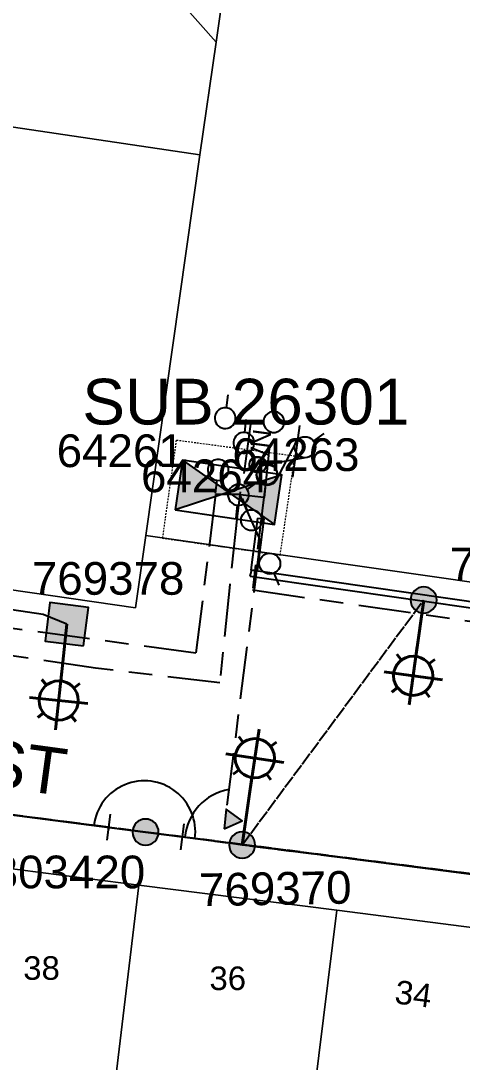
# Model space of a CAD drawing. Header units: metres. Extents: x 302360 to 303385, y 6262522 to 6263141.
# Drawn here: x 302919.1 to 302952.8, y 6262807 to 6262886.6 of the extents above; entities that cross this region are included whole.
import ezdxf
from ezdxf.enums import TextEntityAlignment as Align

# ---------------------------------------------------------------- set-up
doc = ezdxf.new("R2010")
doc.units = ezdxf.units.M
for name, pattern in [('Cable Exist OH', [1, 1, 0]), ('Cable Exist UG', [8.2, 4, -1.2, 1.8, -1.2]), ('HIDDEN', [0.375, 0.25, -0.125]), ('HIDDEN2', [0.1875, 0.125, -0.0625])]:
    doc.linetypes.add(name, pattern=pattern)
doc.layers.get('0').update_dxf_attribs({"color": 6})
for name, color, linetype, lineweight in [('Cadastre Land Parcels_SP_EXT', 9, 'Continuous', 5), ('Cadastre Other Property_SP_EXT', 9, 'HIDDEN', 5), ('Cadastre Roads_SP_EXT', 9, 'Continuous', 5)]:
    doc.layers.add(name, color=color, linetype=linetype, lineweight=lineweight)
for name, color, linetype in [('Duct_SP_EXT', 7, 'Continuous'), ('Equip_HV_EXT', 7, 'Continuous'), ('Equip_LV_EXT', 7, 'Continuous'), ('Equip_SP_SL_EXT', 7, 'Continuous'), ('Mains_HV_EXT', 7, 'Continuous'), ('Mains_LV_EXT', 7, 'Continuous'), ('Mains_SL_EXT', 7, 'Continuous'), ('OH_Details_SP_MISC', 7, 'Continuous'), ('Sub_SP_EXT', 7, 'Continuous'), ('SupportsOH_SP_TR_HV_LV_SL_EXT', 7, 'Continuous'), ('SupportsUG_SP_LV_SL_EXT', 7, 'Continuous')]:
    doc.layers.add(name, color=color, linetype=linetype)
doc.styles.add('COLUMN_LABEL', font='arial.ttf')
doc.styles.add('iecARIAL', font='arial.ttf', dxfattribs={"height": 2})
doc.styles.add('POLE_LABEL', font='arial.ttf')
doc.styles.get("Standard").update_dxf_attribs({"font": 'arial.ttf'})
doc.styles.add('SWITCH_LABEL', font='arial.ttf', dxfattribs={"height": 2.5})

# ---------------------------------------------------------------- blocks, each defined once
blk = doc.blocks.new('SUB_PADMOUNT_EXT')
for points in [[(0, 0), (-3.84, 1.92), (-3.84, -1.92)], [(0, 0), (3.84, 1.92), (3.84, -1.92)]]:
    blk.add_hatch(color=256).paths.add_polyline_path(points)
for p, q in [((3.84, 1.92), (-3.84, -1.92)), ((-3.84, 1.92), (3.84, -1.92))]:
    blk.add_line(p, q)
blk.add_lwpolyline([(-3.84, -1.92), (3.84, -1.92), (3.84, 1.92), (-3.84, 1.92)], close=True)
for tag, height, flags, p in [('ASSET_NUM', 3.5, 8, (2, 2)), ('STREET_CODE', 0.2, 9, (1.5, 0)), ('OPERATING_VOLTAGE', 0.2, 9, (1.5, -0.6)), ('ORIENTATION', 0.2, 9, (1.5, -0.8)), ('CONSTRUCTED_VOLTAGE', 0.2, 9, (1.5, -0.2)), ('NO_PHASES', 0.2, 9, (1.5, -0.4)), ('OWNED_BY', 0.2, 9, (1.5, -1)), ('OPERATED_BY', 0.2, 9, (1.5, -1.2)), ('SECONDARY_VOLTAGE', 0.2, 9, (1.5, -1.6)), ('MAINTAINED_BY', 0.2, 9, (1.5, -1.4)), ('STATE', 0.2, 9, (1.5, -1.8)), ('SUBSTATION_TYPE', 0.2, 9, (1.5, -2.2)), ('USAGE', 0.2, 9, (1.5, -2.4)), ('PARENT', 0.2, 9, (1.5, -2)), ('STREETNAME', 0.2, 9, (1.5, -3)), ('SUBURB', 0.2, 9, (1.5, -3.2)), ('LEGEND', 0.2, 9, (1.5, -2.6)), ('LOCATION', 0.2, 9, (1.5, -2.8)), ('Z', 0.2, 1, (1.5, -3.6)), ('NOTES', 0.2, 9, (1.5, -3.4))]:
    blk.add_attdef(tag, text='', height=height, dxfattribs=dict(flags=flags)).set_placement(p, align=Align.MIDDLE_LEFT)
blk = doc.blocks.new('COLUMN_EXT')
blk.add_hatch(color=256).paths.add_polyline_path([(-1.485, 1.485), (-1.485, -1.485), (1.485, -1.485), (1.485, 1.485)])
blk.add_lwpolyline([(-1.485, -1.485), (1.485, -1.485), (1.485, 1.485), (-1.485, 1.485)], close=True)
for tag, height, style, flags, p in [('ASSET_NUM', 2.5, 'COLUMN_LABEL', 8, (2, 2)), ('STRUCTURE_PLANT_NUMBER', 0.2, 'POLE_LABEL', 9, (1.813, 0.031)), ('STREET_CODE', 0.2, 'COLUMN_LABEL', 9, (1.813, -0.2))]:
    blk.add_attdef(tag, text='', height=height, dxfattribs=dict(style=style, flags=flags)).set_placement(p, align=Align.MIDDLE_LEFT)
at = {"flags": 9}
for tag, p in [('OWNED_BY', (1.813, -0.6)), ('STATE', (1.813, -0.8)), ('COLUMN_TYPE', (1.813, -0.4)), ('STREETNAME', (1.813, -1.6)), ('USAGE', (1.813, -1)), ('LEGEND', (1.813, -1.2)), ('LOCATION', (1.813, -1.4)), ('SUBURB', (1.813, -1.8)), ('NOTES', (1.813, -2))]:
    blk.add_attdef(tag, text='', height=0.2, dxfattribs=at).set_placement(p, align=Align.MIDDLE_LEFT)
at = {"flags": 1}
blk.add_attdef('Z', (1.813, -2.351), '', height=0.2, dxfattribs=at)
blk = doc.blocks.new('*U149')
at = {"lineweight": 40}
for p, q in [((0.643, 4.413), (1.291, 8.866)), ((-0.266, 8.293), (0.07, 7.842)), ((2.62, 7.872), (2.169, 7.536)), ((-1.26, 6.964), (3.193, 6.315)), ((-0.687, 5.407), (-0.236, 5.743)), ((0, 0), (0.751, 5.158)), ((2.2, 4.986), (1.864, 5.437))]:
    blk.add_line(p, q, dxfattribs=at)
blk.add_circle((0.967, 6.639), 1.5, dxfattribs=at)
at = {"style": 'iecARIAL', "flags": 8}
blk.add_attdef('ASSET_NUM', (1.5, 1.5), '', height=2.5, dxfattribs=at)
for tag, p, height, flags in [('CONSTRUCTED_VOLTAGE', (0.981, -0.653), 0.2, 9), ('CONTROL_TYPE', (0.981, -0.853), 0.2, 9), ('LNUMBER', (2.181, -3.253), 2.5, 8), ('OPERATING_VOLTAGE', (0.981, -1.653), 0.2, 9), ('LANTERN_PURPOSE', (0.981, -1.053), 0.2, 9), ('LANTERN_TYPE', (0.981, -1.253), 0.2, 9), ('NO_PHASES', (0.981, -1.453), 0.2, 9), ('ORIENTATION', (0.981, -1.853), 0.2, 9), ('OWNED_BY', (0.981, -2.053), 0.2, 9), ('STATE', (0.981, -2.253), 0.2, 9), ('USAGE', (0.981, -2.453), 0.2, 9), ('CEXIST', (0.981, -2.653), 0.2, 9), ('CNEW', (0.981, -2.853), 0.2, 9), ('CNUMBER', (0.981, -3.053), 0.2, 9), ('CREMOVE', (0.981, -3.253), 0.2, 9), ('CREPLACE', (0.981, -3.453), 0.2, 9), ('LKINGHEIGHT', (0.981, -3.653), 0.2, 9), ('LBRACKET', (0.981, -3.853), 0.2, 9), ('LBRACKETVOCAB', (0.981, -4.053), 0.2, 9), ('LCATEGORY', (0.981, -4.253), 0.2, 9), ('LCHARGE1', (0.981, -4.453), 0.2, 9), ('LCHARGE1PERCENT', (0.981, -4.653), 0.2, 9), ('LCHARGE2', (0.981, -4.853), 0.2, 9), ('LCHARGE2PERCENT', (0.981, -5.053), 0.2, 9), ('LCHARGE3', (0.981, -5.253), 0.2, 9), ('LCHARGE3PERCENT', (0.981, -5.453), 0.2, 9), ('LEXIST', (0.981, -5.653), 0.2, 9), ('LLAMP', (0.981, -5.853), 0.2, 9), ('LLAMPVOCAB', (0.981, -6.053), 0.2, 9), ('LMAST', (0.981, -6.253), 0.2, 9), ('LMASTVOCAB', (0.981, -6.453), 0.2, 9), ('LNEW', (0.981, -6.653), 0.2, 9), ('LANTNUMBER', (0.981, -6.853), 0.2, 9), ('LOUTREACH', (0.981, -7.253), 0.2, 9), ('LOUTREACHVOCAB', (0.981, -7.453), 0.2, 9), ('LRATECODE', (0.981, -7.653), 0.2, 9), ('LREMOVE', (0.981, -7.853), 0.2, 9), ('LREPLACE', (0.981, -8.053), 0.2, 9), ('LTYPE', (0.981, -8.253), 0.2, 9), ('LTYPEVOCAB', (0.981, -8.453), 0.2, 9), ('LEGEND', (0.981, -8.653), 0.2, 9), ('LOCATION', (0.981, -8.853), 0.2, 9), ('STREETNAME', (0.981, -9.253), 0.2, 9), ('SUBURB', (0.981, -9.453), 0.2, 1), ('NOTES', (0.981, -9.053), 0.2, 9)]:
    blk.add_attdef(tag, p, '', height=height, dxfattribs=dict(flags=flags))
blk = doc.blocks.new('*U150')
at = {"lineweight": 40}
for p, q in [((0, 0), (-0.595, -4.31)), ((-0.491, -3.563), (-1.106, -8.021)), ((-2.044, -4.148), (-1.705, -4.597)), ((0.845, -4.547), (0.397, -4.887)), ((1.43, -6.1), (-3.028, -5.485)), ((-2.443, -7.038), (-1.994, -6.698)), ((0.447, -7.436), (0.107, -6.988))]:
    blk.add_line(p, q, dxfattribs=at)
blk.add_circle((-0.799, -5.792), 1.5, dxfattribs=at)
at = {"style": 'iecARIAL', "flags": 8}
blk.add_attdef('ASSET_NUM', (1.5, 1.5), '', height=2.5, dxfattribs=at)
for tag, p, height, flags in [('CONSTRUCTED_VOLTAGE', (0.981, -0.653), 0.2, 9), ('CONTROL_TYPE', (0.981, -0.853), 0.2, 9), ('LNUMBER', (2.181, -3.253), 2.5, 8), ('OPERATING_VOLTAGE', (0.981, -1.653), 0.2, 9), ('LANTERN_PURPOSE', (0.981, -1.053), 0.2, 9), ('LANTERN_TYPE', (0.981, -1.253), 0.2, 9), ('NO_PHASES', (0.981, -1.453), 0.2, 9), ('ORIENTATION', (0.981, -1.853), 0.2, 9), ('OWNED_BY', (0.981, -2.053), 0.2, 9), ('STATE', (0.981, -2.253), 0.2, 9), ('USAGE', (0.981, -2.453), 0.2, 9), ('CEXIST', (0.981, -2.653), 0.2, 9), ('CNEW', (0.981, -2.853), 0.2, 9), ('CNUMBER', (0.981, -3.053), 0.2, 9), ('CREMOVE', (0.981, -3.253), 0.2, 9), ('CREPLACE', (0.981, -3.453), 0.2, 9), ('LKINGHEIGHT', (0.981, -3.653), 0.2, 9), ('LBRACKET', (0.981, -3.853), 0.2, 9), ('LBRACKETVOCAB', (0.981, -4.053), 0.2, 9), ('LCATEGORY', (0.981, -4.253), 0.2, 9), ('LCHARGE1', (0.981, -4.453), 0.2, 9), ('LCHARGE1PERCENT', (0.981, -4.653), 0.2, 9), ('LCHARGE2', (0.981, -4.853), 0.2, 9), ('LCHARGE2PERCENT', (0.981, -5.053), 0.2, 9), ('LCHARGE3', (0.981, -5.253), 0.2, 9), ('LCHARGE3PERCENT', (0.981, -5.453), 0.2, 9), ('LEXIST', (0.981, -5.653), 0.2, 9), ('LLAMP', (0.981, -5.853), 0.2, 9), ('LLAMPVOCAB', (0.981, -6.053), 0.2, 9), ('LMAST', (0.981, -6.253), 0.2, 9), ('LMASTVOCAB', (0.981, -6.453), 0.2, 9), ('LNEW', (0.981, -6.653), 0.2, 9), ('LANTNUMBER', (0.981, -6.853), 0.2, 9), ('LOUTREACH', (0.981, -7.253), 0.2, 9), ('LOUTREACHVOCAB', (0.981, -7.453), 0.2, 9), ('LRATECODE', (0.981, -7.653), 0.2, 9), ('LREMOVE', (0.981, -7.853), 0.2, 9), ('LREPLACE', (0.981, -8.053), 0.2, 9), ('LTYPE', (0.981, -8.253), 0.2, 9), ('LTYPEVOCAB', (0.981, -8.453), 0.2, 9), ('LEGEND', (0.981, -8.653), 0.2, 9), ('LOCATION', (0.981, -8.853), 0.2, 9), ('STREETNAME', (0.981, -9.253), 0.2, 9), ('SUBURB', (0.981, -9.453), 0.2, 1), ('NOTES', (0.981, -9.053), 0.2, 9)]:
    blk.add_attdef(tag, p, '', height=height, dxfattribs=dict(flags=flags))
blk = doc.blocks.new('*U148')
at = {"lineweight": 40}
for p, q in [((0, 0), (-0.459, -4.341)), ((-0.379, -3.592), (-0.853, -8.067)), ((-1.913, -4.226), (-1.559, -4.663)), ((0.988, -4.533), (0.55, -4.886)), ((1.621, -6.066), (-2.854, -5.593)), ((-2.22, -7.126), (-1.782, -6.773)), ((0.681, -7.433), (0.327, -6.996))]:
    blk.add_line(p, q, dxfattribs=at)
blk.add_circle((-0.616, -5.83), 1.5, dxfattribs=at)
at = {"style": 'iecARIAL', "flags": 8}
blk.add_attdef('ASSET_NUM', (1.5, 1.5), '', height=2.5, dxfattribs=at)
for tag, p, height, flags in [('CONSTRUCTED_VOLTAGE', (0.981, -0.653), 0.2, 9), ('CONTROL_TYPE', (0.981, -0.853), 0.2, 9), ('LNUMBER', (2.181, -3.253), 2.5, 8), ('OPERATING_VOLTAGE', (0.981, -1.653), 0.2, 9), ('LANTERN_PURPOSE', (0.981, -1.053), 0.2, 9), ('LANTERN_TYPE', (0.981, -1.253), 0.2, 9), ('NO_PHASES', (0.981, -1.453), 0.2, 9), ('ORIENTATION', (0.981, -1.853), 0.2, 9), ('OWNED_BY', (0.981, -2.053), 0.2, 9), ('STATE', (0.981, -2.253), 0.2, 9), ('USAGE', (0.981, -2.453), 0.2, 9), ('CEXIST', (0.981, -2.653), 0.2, 9), ('CNEW', (0.981, -2.853), 0.2, 9), ('CNUMBER', (0.981, -3.053), 0.2, 9), ('CREMOVE', (0.981, -3.253), 0.2, 9), ('CREPLACE', (0.981, -3.453), 0.2, 9), ('LKINGHEIGHT', (0.981, -3.653), 0.2, 9), ('LBRACKET', (0.981, -3.853), 0.2, 9), ('LBRACKETVOCAB', (0.981, -4.053), 0.2, 9), ('LCATEGORY', (0.981, -4.253), 0.2, 9), ('LCHARGE1', (0.981, -4.453), 0.2, 9), ('LCHARGE1PERCENT', (0.981, -4.653), 0.2, 9), ('LCHARGE2', (0.981, -4.853), 0.2, 9), ('LCHARGE2PERCENT', (0.981, -5.053), 0.2, 9), ('LCHARGE3', (0.981, -5.253), 0.2, 9), ('LCHARGE3PERCENT', (0.981, -5.453), 0.2, 9), ('LEXIST', (0.981, -5.653), 0.2, 9), ('LLAMP', (0.981, -5.853), 0.2, 9), ('LLAMPVOCAB', (0.981, -6.053), 0.2, 9), ('LMAST', (0.981, -6.253), 0.2, 9), ('LMASTVOCAB', (0.981, -6.453), 0.2, 9), ('LNEW', (0.981, -6.653), 0.2, 9), ('LANTNUMBER', (0.981, -6.853), 0.2, 9), ('LOUTREACH', (0.981, -7.253), 0.2, 9), ('LOUTREACHVOCAB', (0.981, -7.453), 0.2, 9), ('LRATECODE', (0.981, -7.653), 0.2, 9), ('LREMOVE', (0.981, -7.853), 0.2, 9), ('LREPLACE', (0.981, -8.053), 0.2, 9), ('LTYPE', (0.981, -8.253), 0.2, 9), ('LTYPEVOCAB', (0.981, -8.453), 0.2, 9), ('LEGEND', (0.981, -8.653), 0.2, 9), ('LOCATION', (0.981, -8.853), 0.2, 9), ('STREETNAME', (0.981, -9.253), 0.2, 9), ('SUBURB', (0.981, -9.453), 0.2, 1), ('NOTES', (0.981, -9.053), 0.2, 9)]:
    blk.add_attdef(tag, p, '', height=height, dxfattribs=dict(flags=flags))
blk = doc.blocks.new('POLE_EXT')
blk.add_hatch(color=256).paths.add_polyline_path([(-1, 0, 1), (1, 0, 1)])
blk.add_lwpolyline([(-1, 0, 1), (1, 0, 1)], format="xyb", close=True)
for tag, height, flags, p in [('pNumber', 2.5, 8, (-17.84, 2.067)), ('OWNED_BY', 0.2, 9, (1.355, -0.4)), ('SPECIAL_USE', 0.2, 9, (1.355, -0.8)), ('PARENT', 0.2, 9, (1.355, -0.6)), ('cLV', 0.2, 9, (1.355, -1.4)), ('STATE', 0.2, 9, (1.355, -1)), ('hDepth', 0.2, 9, (1.355, -1.6)), ('USAGE', 0.2, 9, (1.355, -1.2)), ('cHV', 0.2, 9, (1.355, -2)), ('hDia', 0.2, 9, (1.355, -1.8)), ('LBRACKET', 0.2, 9, (1.355, -2.2)), ('LExisting', 0.2, 9, (1.355, -2.4)), ('LANTNUMBER', 0.2, 9, (1.355, -2.6)), ('LOther', 0.2, 9, (1.355, -2.8)), ('LRemove', 0.2, 9, (1.355, -3)), ('LEGEND', 0.2, 9, (1.355, -3.2)), ('cLinedev', 0.2, 9, (1.355, -3.4)), ('pExisting', 0.2, 9, (1.355, -3.8)), ('LOCATION', 0.2, 9, (1.355, -3.6)), ('PFNUMBER', 0.2, 9, (1.355, -4)), ('pFooting', 0.2, 9, (1.355, -4.4)), ('pNew', 0.2, 9, (1.355, -4.6)), ('NEWPFNUMBER', 0.2, 9, (1.355, -4.2)), ('pRelocate', 0.2, 9, (1.355, -5)), ('pRemove', 0.2, 9, (1.355, -5.2)), ('pReplace', 0.2, 9, (1.355, -5.4)), ('pStay', 0.2, 9, (1.355, -5.6)), ('cspan', 0.2, 9, (1.355, -6)), ('STREETNAME', 0.2, 9, (1.355, -6.2)), ('SUBURB', 0.2, 9, (1.355, -6.4)), ('pType', 0.2, 9, (1.355, -5.8)), ('OPERATED_BY', 0.2, 9, (1.355, -7.014)), ('NOTES', 0.2, 9, (1.355, -6.6)), ('MAINTAINED_BY', 0.2, 9, (1.355, -6.814))]:
    blk.add_attdef(tag, text='', height=height, dxfattribs=dict(flags=flags)).set_placement(p, align=Align.MIDDLE_LEFT)
at = {"style": 'POLE_LABEL'}
for tag, height, flags, p in [('ASSET_NUM', 2.5, 8, (2, 2)), ('STRUCTURE_PLANT_NUMBER', 0.2, 9, (1.355, 0.028)), ('STREET_CODE', 0.2, 9, (1.355, -0.2))]:
    blk.add_attdef(tag, text='', height=height, dxfattribs=dict(at, flags=flags)).set_placement(p, align=Align.MIDDLE_LEFT)
at = {"flags": 1}
blk.add_attdef('Z', (1.355, -7.328), '', height=0.2, dxfattribs=at)
blk = doc.blocks.new('LV_UG_DFUSE_CLOSED_EXT')
for points in [[(1, 0), (0, 0)], [(5.04, 0.726), (2.156, -0.717)], [(5.049, -0.707), (2.156, 0.717)], [(6.2, 0.013), (7.2, 0.013)]]:
    blk.add_lwpolyline(points)
for centre in [(1.8, 0), (5.4, 0.011)]:
    blk.add_circle(centre, 0.8)
at = {"flags": 9}
for tag, p in [('ACTUAL_STATUS', (0, 0)), ('OPERATING_VOLTAGE', (0, -0.6)), ('ORIENTATION', (0, -0.8)), ('CONSTRUCTED_VOLTAGE', (0, -0.2)), ('NO_PHASES', (0, -0.4)), ('STATE', (0, -1)), ('SWITCH_TYPE', (0, -1.2)), ('USAGE', (0, -1.4)), ('NOTES', (0, -1.6))]:
    blk.add_attdef(tag, text='', height=0.2, dxfattribs=at).set_placement(p, align=Align.MIDDLE_LEFT)
at = {"flags": 1}
blk.add_attdef('Z', (0, 0), '', height=0.2, dxfattribs=at)
blk = doc.blocks.new('LV_UG_DFUSE_OPEN_EXT')
for points in [[(1, 0), (0, 0)], [(6.2, 0.013), (7.2, 0.013)]]:
    blk.add_lwpolyline(points)
for centre in [(1.8, 0), (5.4, 0.011)]:
    blk.add_circle(centre, 0.8)
at = {"flags": 9}
for tag, p in [('ACTUAL_STATUS', (0, 0)), ('OPERATING_VOLTAGE', (0, -0.6)), ('ORIENTATION', (0, -0.8)), ('CONSTRUCTED_VOLTAGE', (0, -0.2)), ('NO_PHASES', (0, -0.4)), ('STATE', (0, -1)), ('SWITCH_TYPE', (0, -1.2)), ('USAGE', (0, -1.4)), ('NOTES', (0, -1.6))]:
    blk.add_attdef(tag, text='', height=0.2, dxfattribs=at).set_placement(p, align=Align.MIDDLE_LEFT)
at = {"flags": 1}
blk.add_attdef('Z', (0, 0), '', height=0.2, dxfattribs=at)
blk = doc.blocks.new('SWG_HOLEC_SU_NO_EXT')
blk.add_line((1.8, -2), (5.8, -2))
for points in [[(1.8, -0.8, 1), (1.8, 0.8, 1)], [(5.8, -0.8, 1), (5.8, 0.8, 1)]]:
    blk.add_lwpolyline(points, format="xyb", close=True)
for points in [[(1, 0), (0, 0)], [(6.6, 0), (7.6, 0)]]:
    blk.add_lwpolyline(points)
at = {"insert": (5.311, -3.639), "char_height": 1.4, "width": 3.88632, "attachment_point": 1, "rotation": 180}
blk.add_mtext('{\\fArial|b0|i0|c0|p34;N/O}', dxfattribs=at)
at = {"style": 'SWITCH_LABEL', "flags": 8}
blk.add_attdef('ASSET_NUM', text='', height=2.5, rotation=179.95437, dxfattribs=at).set_placement((-2.4, 0), align=Align.MIDDLE_LEFT)
at = {"flags": 1}
blk.add_attdef('Z', (0, 0), '', height=0.2, dxfattribs=at)
at = {"flags": 9}
for tag, p in [('ACTUAL_STATUS', (0, -0.4)), ('CONSTRUCTED_VOLTAGE', (0, -0.6)), ('NO_PHASES', (0, -0.8)), ('OPERATING_VOLTAGE', (0, -1)), ('ORIENTATION', (0, -1.2)), ('OWNED_BY', (0, -1.4)), ('PARENT', (0, -1.6)), ('STATE', (0, -1.8)), ('SWITCH_TYPE', (0, -2)), ('USAGE', (0, -2.2)), ('LOCATION', (0, -2.4)), ('STREETNAME', (0, -2.6)), ('SUBURB', (0, -2.8)), ('NOTES', (0, -3))]:
    blk.add_attdef(tag, text='', height=0.2, dxfattribs=at).set_placement(p, align=Align.MIDDLE_LEFT)
at = {"style": 'SWITCH_LABEL', "flags": 9}
blk.add_attdef('STREET_CODE', text='', height=0.2, dxfattribs=at).set_placement((0, -0.2), align=Align.MIDDLE_LEFT)
blk = doc.blocks.new('SWG_HOLEC_SU_EXT')
blk.add_line((1.8, -2), (5.8, -2))
for points in [[(1.8, -0.8, 1), (1.8, 0.8, 1)], [(5.8, -0.8, 1), (5.8, 0.8, 1)]]:
    blk.add_lwpolyline(points, format="xyb", close=True)
for points in [[(1, 0), (0, 0)], [(6.6, 0), (7.6, 0)]]:
    blk.add_lwpolyline(points)
at = {"style": 'SWITCH_LABEL', "flags": 8}
blk.add_attdef('ASSET_NUM', text='', height=2.5, rotation=179.95437, dxfattribs=at).set_placement((-2.4, 0), align=Align.MIDDLE_LEFT)
at = {"flags": 1}
blk.add_attdef('Z', (0, 0), '', height=0.2, dxfattribs=at)
at = {"flags": 9}
for tag, p in [('ACTUAL_STATUS', (0, -0.4)), ('CONSTRUCTED_VOLTAGE', (0, -0.6)), ('NO_PHASES', (0, -0.8)), ('OPERATING_VOLTAGE', (0, -1)), ('ORIENTATION', (0, -1.2)), ('OWNED_BY', (0, -1.4)), ('PARENT', (0, -1.6)), ('STATE', (0, -1.8)), ('SWITCH_TYPE', (0, -2)), ('USAGE', (0, -2.2)), ('LOCATION', (0, -2.4)), ('STREETNAME', (0, -2.6)), ('SUBURB', (0, -2.8)), ('NOTES', (0, -3))]:
    blk.add_attdef(tag, text='', height=0.2, dxfattribs=at).set_placement(p, align=Align.MIDDLE_LEFT)
at = {"style": 'SWITCH_LABEL', "flags": 9}
blk.add_attdef('STREET_CODE', text='', height=0.2, dxfattribs=at).set_placement((0, -0.2), align=Align.MIDDLE_LEFT)
blk = doc.blocks.new('*U160')
at = {"flags": 1}
blk.add_attdef('Z', (0, 0), '', height=0.2, dxfattribs=at)
at = {"flags": 9}
for tag, p in [('CONNECTOR_TYPE', (0, 0)), ('OPERATING_VOLTAGE', (0, -0.6)), ('ORIENTATION', (0, -0.8)), ('CONSTRUCTED_VOLTAGE', (0, -0.2)), ('NO_PHASES', (0, -0.4)), ('OWNED_BY', (0, -1)), ('STATE', (0, -1.2)), ('USAGE', (0, -1.4)), ('NOTES', (0, -1.6)), ('OPERATED_BY', (0, -2.014)), ('MAINTAINED_BY', (0, -1.814))]:
    blk.add_attdef(tag, text='', height=0.2, dxfattribs=at).set_placement(p, align=Align.MIDDLE_LEFT)
blk.add_wipeout([(-0.133, -0.215), (-2.556, 1.29), (-2.29, 1.72), (0.133, 0.215)])
blk.add_line((-1.896, 2.354), (-2.951, 0.655))
blk = doc.blocks.new('UGOH_EXT')
blk.add_hatch(color=256).paths.add_polyline_path([(-0.753, 1.698), (0.747, 1.698), (-0.003, 2.997)])
at = {"color": 1}
blk.add_lwpolyline([(-0.753, 1.698), (0.747, 1.698), (-0.003, 2.997)], close=True, dxfattribs=at)
for tag, flags, p in [('CONSTRUCTED_VOLTAGE', 9, (1.5, 0)), ('OPERATING_VOLTAGE', 9, (1.5, -0.2)), ('ORIENTATION', 9, (1.5, -0.4)), ('STATE', 9, (1.5, -0.6)), ('USAGE', 9, (1.5, -0.8)), ('ACTUAL_STATUS', 9, (1.5, -1.6)), ('OWNED_BY', 9, (1.5, -1)), ('OPERATED_BY', 9, (1.5, -1.2)), ('MAINTAINED_BY', 9, (1.5, -1.4)), ('TYPE', 1, (1.5, -2)), ('NUMBER_OF_PHASES', 9, (1.5, -1.8))]:
    blk.add_attdef(tag, text='', height=0.2, dxfattribs=dict(flags=flags)).set_placement(p, align=Align.MIDDLE_LEFT)

msp = doc.modelspace()

# ---------------------------------------------------------------- linework, layer by layer
at = {"layer": 'Cadastre Land Parcels_SP_EXT', "linetype": 'Continuous'}
msp.add_lwpolyline([(303020.075, 6263133.634), (303001.998, 6263136.18), (302983.972, 6263138.725), (302983.972, 6263138.725), (302970.17, 6263140.696), (302967.795, 6263123.741), (302965.402, 6263106.896), (302963.061, 6263090.351), (302960.676, 6263073.205), (302956.104, 6263040.975), (302952.59, 6263015.931), (302950.392, 6263000.248), (302948.097, 6262983.919), (302945.812, 6262967.68), (302943.504, 6262951.625), (302941.318, 6262936.269), (302938.948, 6262919.635), (302934.012, 6262884.993), (302932.786, 6262876.383), (302928.641, 6262847.265), (303051.888, 6262829.604)], dxfattribs=at)
for points in [[(302938.948, 6262919.635), (302907.652, 6262924.066), (302907.921, 6262923.102), (302908.112, 6262922.118), (302908.224, 6262921.123), (302908.255, 6262920.122), (302908.206, 6262919.121), (302908.078, 6262918.128), (302907.87, 6262917.148), (302907.584, 6262916.189), (302907.215, 6262915.253), (302934.012, 6262884.993), (302938.948, 6262919.635)], [(302934.012, 6262884.993), (302907.215, 6262915.253), (302906.784, 6262914.332), (302906.271, 6262913.449), (302905.684, 6262912.613), (302905.028, 6262911.829), (302904.31, 6262911.103), (302903.532, 6262910.441), (302902.701, 6262909.847), (302901.823, 6262909.325), (302900.904, 6262908.879), (302899.951, 6262908.511), (302899.881, 6262881.216), (302915.932, 6262878.875), (302932.786, 6262876.383), (302934.012, 6262884.993)], [(302928.641, 6262847.265), (302932.786, 6262876.383), (302915.932, 6262878.875), (302911.504, 6262844.114), (302927.856, 6262841.746), (302928.641, 6262847.265)], [(302943.257, 6262818.607), (302928.126, 6262820.532), (302923.782, 6262784.375), (302938.8, 6262782.806), (302943.257, 6262818.607)], [(302976.623, 6262763.566), (302976.729, 6262765.239), (302961.22, 6262767.271), (302967.191, 6262815.517), (302963.633, 6262815.96), (302960.246, 6262816.42), (302960.092, 6262816.44), (302943.257, 6262818.607), (302938.8, 6262782.806), (302937.078, 6262770.69), (302925.731, 6262679.221), (302945.336, 6262676.611), (302964.954, 6262673.999), (302976.623, 6262763.566)]]:
    msp.add_lwpolyline(points, close=True, dxfattribs=at)
at = {"layer": 'Cadastre Other Property_SP_EXT', "linetype": 'HIDDEN2'}
msp.add_lwpolyline([(302929.912, 6262847.073), (302938.918, 6262845.78), (302940.041, 6262853.336), (302930.972, 6262854.553), (302929.912, 6262847.073)], close=True, dxfattribs=at)
at = {"layer": 'Cadastre Roads_SP_EXT', "linetype": 'Continuous'}
msp.add_lwpolyline([(303051.888, 6262829.604), (302928.641, 6262847.265), (302927.856, 6262841.746), (302911.504, 6262844.114), (302894.852, 6262846.493), (302893.33, 6262846.607), (302891.522, 6262846.744), (302875.163, 6262849.117), (302871.972, 6262849.572), (302858.319, 6262851.517)], dxfattribs=at)
at = {"layer": 'Duct_SP_EXT'}
for p, q in [((302937.189, 6262848.598), (302936.671, 6262844.635)), ((302937.665, 6262848.536), (302937.147, 6262844.572)), ((302937.189, 6262848.598), (302937.427, 6262848.567)), ((302937.665, 6262848.536), (302937.427, 6262848.567)), ((302936.696, 6262844.64), (302936.662, 6262844.402)), ((302936.671, 6262844.635), (302936.909, 6262844.604)), ((302936.696, 6262844.64), (303051.767, 6262828.146)), ((302937.147, 6262844.572), (302936.909, 6262844.604)), ((302936.628, 6262844.165), (302936.662, 6262844.402)), ((302936.628, 6262844.165), (303051.728, 6262827.667))]:
    msp.add_line(p, q, dxfattribs=at)
at = {"layer": 'Mains_HV_EXT', "linetype": 'Cable Exist UG'}
for points in [[(302935.853, 6262850.403), (302933.965, 6262850.415), (302933.965, 6262850.415), (302932.478, 6262838.275), (302932.478, 6262838.275), (302911.077, 6262841.145), (302894.527, 6262843.509), (302893.105, 6262843.615), (302891.193, 6262843.76), (302874.736, 6262846.147), (302871.549, 6262846.602), (302857.893, 6262848.547), (302840.963, 6262850.995), (302825.394, 6262853.22), (302818.016, 6262854.31)], [(302935.848, 6262850.614), (302935.624, 6262848.746), (302935.624, 6262848.746), (302935.063, 6262843.523), (302935.063, 6262843.523), (302934.307, 6262835.997), (302924.81, 6262837.135), (302924.81, 6262837.135), (302910.792, 6262839.165), (302894.311, 6262841.52), (302892.954, 6262841.621), (302890.974, 6262841.771), (302874.451, 6262844.168), (302871.267, 6262844.622), (302857.609, 6262846.568), (302840.679, 6262849.015), (302825.107, 6262851.241), (302823.448, 6262851.526)], [(302935.853, 6262850.403), (302937.664, 6262850.205), (302936.804, 6262843.108), (302936.804, 6262843.108), (303051.639, 6262826.609)]]:
    msp.add_lwpolyline(points, dxfattribs=at)
at = {"layer": 'Mains_LV_EXT', "linetype": 'Cable Exist UG'}
msp.add_lwpolyline([(302935.797, 6262850.417), (302937.396, 6262846.887), (302934.8, 6262826.343), (302934.8, 6262826.343)], dxfattribs=at)
at = {"layer": 'Mains_LV_EXT', "linetype": 'Cable Exist OH'}
msp.add_lwpolyline([(302967.707, 6262819.573), (302936.069, 6262823.635)], dxfattribs=at)
at = {"layer": 'Mains_SL_EXT', "linetype": 'Cable Exist UG'}
msp.add_lwpolyline([(302922.608, 6262840.485), (302920.814, 6262841.243), (302920.814, 6262841.243), (302911.294, 6262842.643), (302898, 6262844.528), (302898, 6262844.528), (302895.562, 6262844.875), (302894.424, 6262844.986), (302890.831, 6262845.344), (302889.392, 6262844.983)], dxfattribs=at)
at = {"layer": 'Mains_SL_EXT', "linetype": 'Cable Exist OH'}
for points in [[(302936.011, 6262823.601), (302949.88, 6262842.34)], [(302967.676, 6262819.577), (302936.011, 6262823.6)]]:
    msp.add_lwpolyline(points, dxfattribs=at)

# ---------------------------------------------------------------- block references
at = {"layer": 'Equip_HV_EXT'}
ref = msp.add_blockref('SWG_HOLEC_SU_NO_EXT', (302933.947, 6262850.505), dxfattribs=dict(at, rotation=82.42146455493624))
ref.add_attrib('ASSET_NUM', '64261', dxfattribs={"layer": '0', "height": 2.5, "style": 'SWITCH_LABEL'}).set_placement((302931.548, 6262851.755), align=Align.BOTTOM_RIGHT)
ref = msp.add_blockref('SWG_HOLEC_SU_EXT', (302937.664, 6262850.205), dxfattribs=dict(at, rotation=82.48157297269358))
ref.add_attrib('ASSET_NUM', '64263', dxfattribs={"layer": '0', "height": 2.5, "style": 'SWITCH_LABEL'}).set_placement((302935.265, 6262851.455), align=Align.BOTTOM_LEFT)
ref = msp.add_blockref('SWG_HOLEC_SU_EXT', (302935.536, 6262848.587), dxfattribs=dict(at, rotation=84.02358458713753))
ref.add_attrib('ASSET_NUM', '64264', dxfattribs={"layer": '0', "height": 2.5, "style": 'SWITCH_LABEL'}).set_placement((302933.137, 6262849.837), align=Align.BOTTOM_CENTER)
at = {"layer": 'Equip_LV_EXT'}
for name, p, rotation in [('LV_UG_DFUSE_CLOSED_EXT', (302936.453, 6262850.843), 36.00000006831309), ('LV_UG_DFUSE_OPEN_EXT', (302936.031, 6262850.105), 292.6198649172551)]:
    msp.add_blockref(name, p, dxfattribs=dict(at, rotation=rotation))
at = {"layer": 'Equip_LV_EXT', "linetype": 'Continuous', "rotation": 23.73656313170956}
msp.add_blockref('UGOH_EXT', (302936.009, 6262823.601), dxfattribs=at)
at = {"layer": 'Equip_SP_SL_EXT'}
for name, p in [('*U150', (302949.88, 6262842.34)), ('*U148', (302922.608, 6262840.485)), ('*U148', (302922.608, 6262840.485)), ('*U149', (302936.011, 6262823.601)), ('*U149', (302936.011, 6262823.601))]:
    msp.add_blockref(name, p, dxfattribs=at)
at = {"layer": 'Mains_HV_EXT', "rotation": 24.35097719354917}
msp.add_blockref('*U160', (302928.62, 6262824.591), dxfattribs=at).dxf.unprotected_set("ltscale", 0)
at = {"layer": 'Sub_SP_EXT'}
ref = msp.add_blockref('SUB_PADMOUNT_EXT', (302934.971, 6262850.57), dxfattribs=dict(at, rotation=351.6733271922681))
ref.add_attrib('ASSET_NUM', 'SUB 26301', dxfattribs={"layer": '0', "height": 3.5}).set_placement((302936.299, 6262854.711), align=Align.BOTTOM_CENTER)
at = {"layer": 'SupportsOH_SP_TR_HV_LV_SL_EXT'}
ref = msp.add_blockref('POLE_EXT', (302949.88, 6262842.34), dxfattribs=at)
ref.add_attrib('ASSET_NUM', '769371', dxfattribs={"layer": '0', "height": 2.5, "rotation": 0.09498, "style": 'POLE_LABEL'}).set_placement((302951.88, 6262843.09), align=Align.BOTTOM_LEFT)
ref = msp.add_blockref('POLE_EXT', (302936.011, 6262823.601), dxfattribs=at)
ref.add_attrib('ASSET_NUM', '769370', dxfattribs={"layer": '0', "height": 2.5, "rotation": 1, "style": 'POLE_LABEL'}).set_placement((302944.368, 6262820.375), align=Align.MIDDLE_RIGHT)
at = {"layer": 'SupportsUG_SP_LV_SL_EXT'}
ref = msp.add_blockref('COLUMN_EXT', (302922.608, 6262840.485), dxfattribs=dict(at, rotation=82.93138763418908))
ref.add_attrib('ASSET_NUM', '769378', dxfattribs={"layer": '0', "height": 2.5, "style": 'COLUMN_LABEL'}).set_placement((302919.942, 6262845.242), align=Align.TOP_LEFT)

# ---------------------------------------------------------------- texts
at = {"layer": 'Cadastre Land Parcels_SP_EXT'}
for s, p in [('38', (302919.282, 6262813.294)), ('36', (302933.511, 6262812.51))]:
    msp.add_text(s, height=1.8, dxfattribs=at).set_placement(p)
msp.add_text('34', height=1.8, rotation=352.8708, dxfattribs=at).set_placement((302947.598, 6262811.498))
at = {"layer": 'Cadastre Roads_SP_EXT'}
msp.add_text('POWER ST', height=3.6, rotation=352.24289, dxfattribs=at).set_placement((302895.747, 6262830.966))

# ---------------------------------------------------------------- next in the draw order: linework, layer by layer
at = {"layer": 'Mains_HV_EXT', "linetype": 'Cable Exist OH'}
msp.add_lwpolyline([(302925.792, 6262824.963), (302893.689, 6262829.089)], dxfattribs=at)

# ---------------------------------------------------------------- next in the draw order: block references
at = {"layer": 'Mains_HV_EXT', "rotation": 204.3509771935492}
msp.add_blockref('*U160', (302928.62, 6262824.591), dxfattribs=at).dxf.unprotected_set("ltscale", 0)

# ---------------------------------------------------------------- next in the draw order: linework, layer by layer
at = {"layer": 'Cadastre Land Parcels_SP_EXT', "linetype": 'Continuous'}
msp.add_lwpolyline([(302928.126, 6262820.532), (302913.1, 6262822.475), (302908.999, 6262785.925), (302923.782, 6262784.375), (302928.126, 6262820.532)], close=True, dxfattribs=at)
at = {"layer": 'Cadastre Roads_SP_EXT', "linetype": 'Continuous'}
msp.add_lwpolyline([(302857.076, 6262829.722), (302872.361, 6262827.749), (302888.367, 6262825.659), (302903.505, 6262823.711), (302913.1, 6262822.475), (302928.126, 6262820.532), (302943.257, 6262818.607), (302960.092, 6262816.44), (302960.246, 6262816.42), (302963.633, 6262815.96), (302967.191, 6262815.517), (302983.116, 6262813.438), (302999.548, 6262811.322), (303002.968, 6262810.882), (303005.83, 6262810.512), (303023.135, 6262808.27)], dxfattribs=at)
at = {"layer": 'Mains_HV_EXT', "linetype": 'Continuous'}
msp.add_lwpolyline([(302932.396, 6262824.091, 1.006117), (302924.682, 6262825.106)], format="xyb", dxfattribs=at)
at = {"layer": 'Mains_HV_EXT', "linetype": 'Cable Exist OH'}
msp.add_lwpolyline([(303197.871, 6262789.876), (303058.702, 6262807.889), (302936.011, 6262823.6), (302931.448, 6262824.219)], dxfattribs=at)
at = {"layer": 'Mains_LV_EXT', "linetype": 'Cable Exist OH'}
for points in [[(302928.628, 6262824.59), (302890.86, 6262829.461)], [(302936.069, 6262823.635), (302928.628, 6262824.59)]]:
    msp.add_lwpolyline(points, dxfattribs=at)
at = {"layer": 'Mains_LV_EXT', "linetype": 'Continuous'}
msp.add_lwpolyline([(302934.99, 6262827.852, 0.333243), (302931.629, 6262824.205)], format="xyb", dxfattribs=at)
at = {"layer": 'Mains_SL_EXT', "linetype": 'Cable Exist OH'}
msp.add_lwpolyline([(302936.011, 6262823.6), (302928.628, 6262824.59), (302890.86, 6262829.461)], dxfattribs=at)
at = {"layer": 'OH_Details_SP_MISC', "color": 7, "linetype": 'Continuous', "flags": 128}
msp.add_lwpolyline([(302817.388, 6262838.973), (302841.755, 6262835.833), (302857.431, 6262833.717), (302890.862, 6262829.479), (302928.628, 6262824.59), (302936.039, 6262823.639), (302967.707, 6262819.542)], dxfattribs=at)

# ---------------------------------------------------------------- next in the draw order: block references
at = {"layer": 'SupportsOH_SP_TR_HV_LV_SL_EXT'}
ref = msp.add_blockref('POLE_EXT', (302928.628, 6262824.59), dxfattribs=at)
ref.add_attrib('ASSET_NUM', '803420', dxfattribs={"layer": '0', "height": 2.5, "style": 'POLE_LABEL'}).set_placement((302928.602, 6262822.792), align=Align.TOP_RIGHT)

doc.saveas('drawing.dxf')
